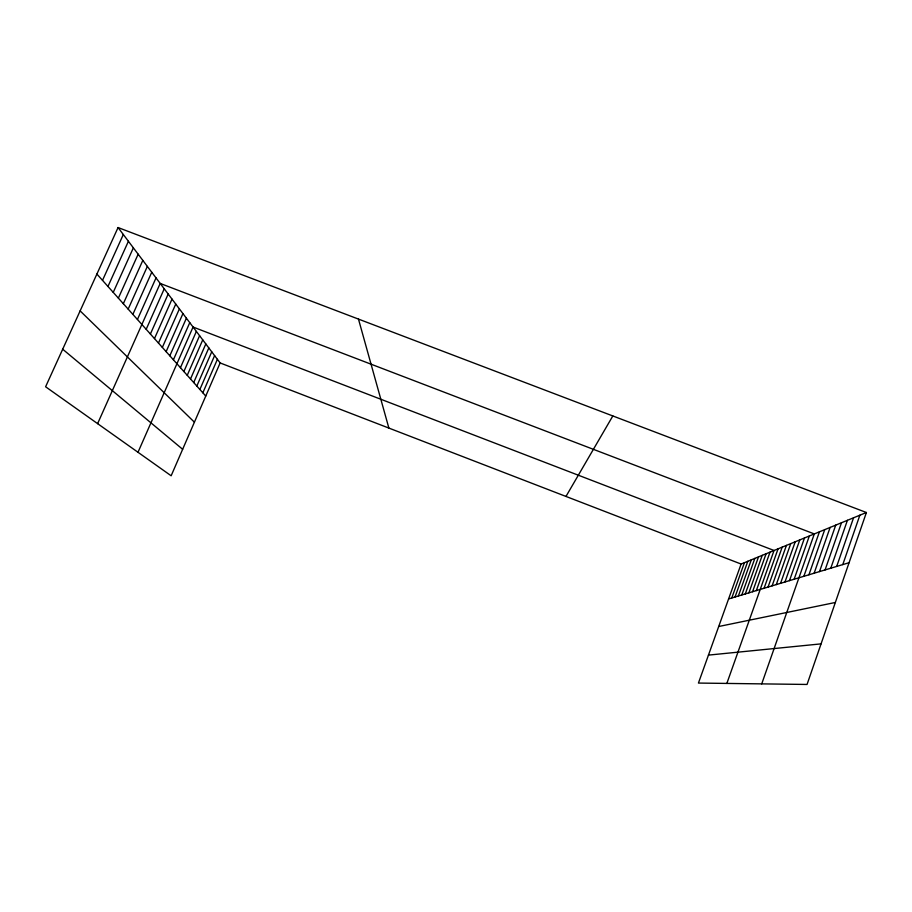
<?xml version="1.0" encoding="UTF-8"?>
<svg xmlns="http://www.w3.org/2000/svg" width="912" height="912" viewBox="0 0 912 912"><rect width="100%" height="100%" fill="white"/><g stroke="black" fill="none" stroke-linecap="round" stroke-linejoin="round"><path stroke-width="1.37" d="M842.779 564.596L859.868 515.189M866.4 512.51L807.052 684.456L698.432 683.065L741.103 564.038L866.4 512.51L118.058 227.544L45.6 386.768L171.148 475.779L220.134 362.942L118.058 227.544M830.786 568.21L847.419 520.307M836.692 566.432L853.552 517.788M808.921 574.788L824.71 529.655M814.142 573.215L830.125 527.421M819.523 571.596L835.723 525.13M825.075 569.932L841.48 522.758M794.147 579.234L809.343 535.971M761.725 683.875L814.313 533.93L160.193 283.438L97.607 423.647M803.86 576.304L819.432 531.821M776.272 584.603L790.75 543.62M780.558 583.315L795.218 541.785M784.97 581.993L799.79 539.904M789.496 580.625L804.498 537.966M726.841 683.43L774.049 550.483L193.059 327.032L137.997 452.284M764.074 588.274L778.061 548.842M768.041 587.077L782.188 547.143M772.099 585.857L786.418 545.399M741.787 594.977L754.851 558.383M745.286 593.929L758.499 556.879M748.877 592.846L762.238 555.34M752.56 591.74L766.08 553.766M756.344 590.6L770.013 552.148M731.766 597.987L744.42 562.67M735.026 597.007L747.817 561.279M738.367 596.003L751.294 559.843M196.832 386.038L211.744 351.815M199.876 389.458L214.605 355.612M202.852 392.787L217.398 359.317M187.245 375.299L202.738 339.88M190.517 378.959L205.816 343.949M193.709 382.538L208.814 347.928M180.451 367.684L196.365 331.421M183.882 371.537L199.591 335.696M166.132 351.644L182.936 313.603M169.826 355.783L186.401 318.197M173.417 359.807L189.764 322.666M154.481 338.591L172.015 299.113M158.471 343.06L175.754 304.072M162.347 347.404L179.39 308.894M146.194 329.3L164.24 288.796M150.4 334.009L168.173 294.029M132.867 314.378L151.757 272.243M137.438 319.496L156.032 277.909M123.337 303.696L142.819 260.399M128.17 309.111L147.356 266.407M113.236 292.376L133.357 247.847M118.366 298.121L138.157 254.209M102.509 280.349L123.314 234.521M107.958 286.459L128.41 241.281M565.976 496.436L612.83 415.952M728.585 598.945L849.072 562.704M718.702 626.51L835.346 602.479M708.453 655.112L821.051 643.872M220.134 362.942L741.103 564.038M62.689 349.216L182.651 449.297M80.131 310.889L194.416 422.188M96.889 274.056L205.759 396.047M358.473 319.097L388.877 428.081"/></g></svg>
